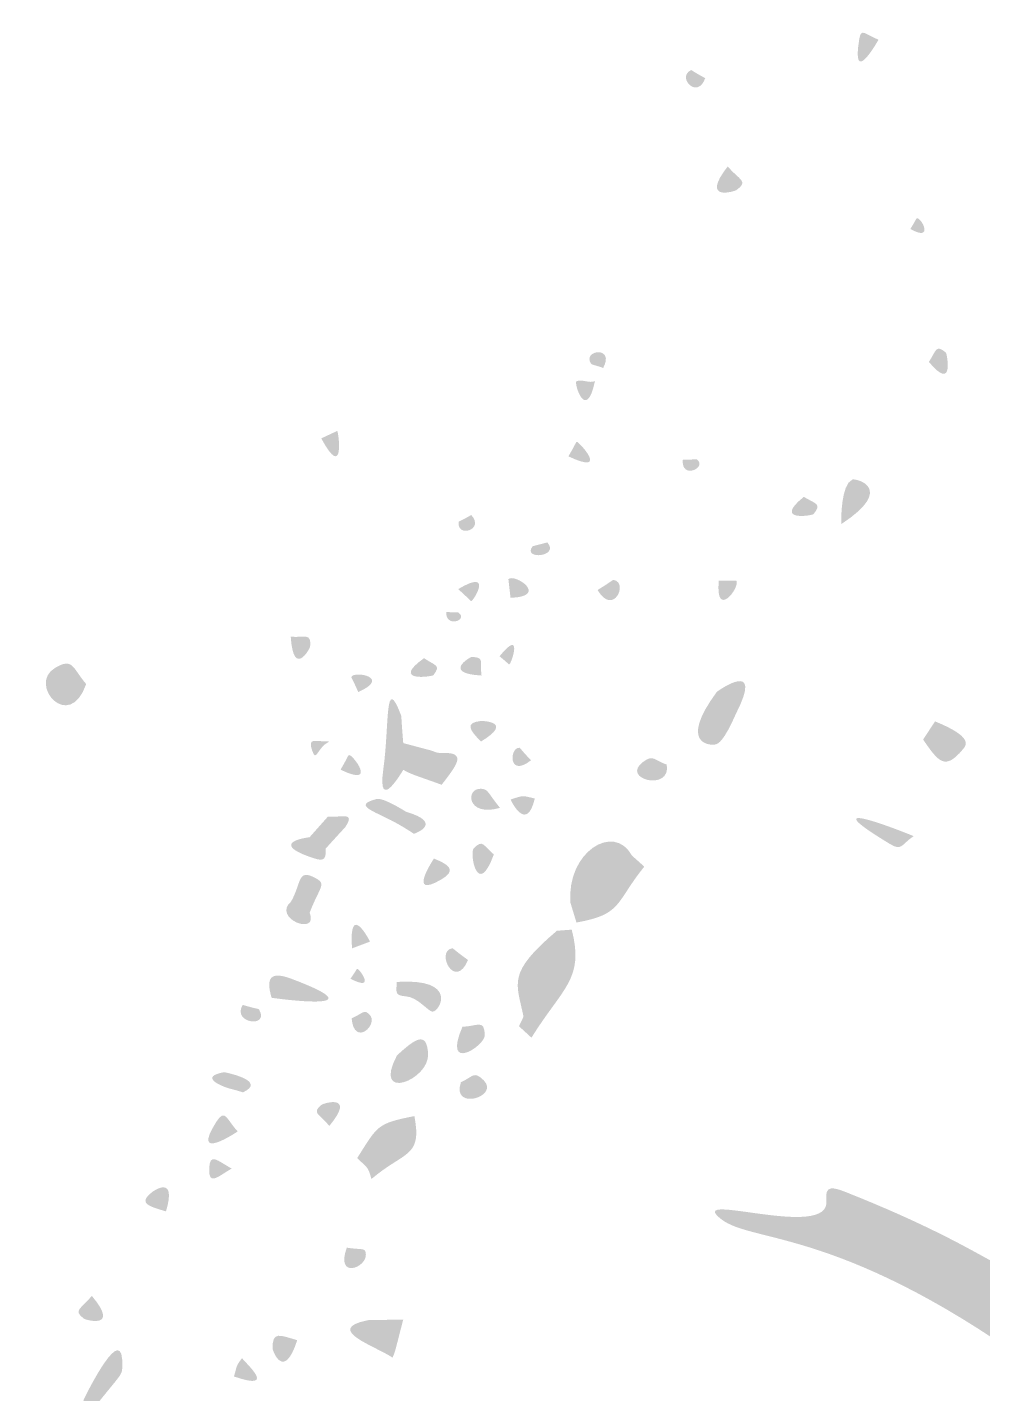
# Model space of a CAD drawing. Header units: millimetres. Extents: x 554 to 734, y 0 to 123.
# Drawn here: x 591.74 to 607.53, y 93.62 to 116.21 of the extents above; entities that cross this region are included whole.
import ezdxf

# ---------------------------------------------------------------- set-up
doc = ezdxf.new("R2010")
doc.units = ezdxf.units.MM

msp = doc.modelspace()

# ---------------------------------------------------------------- hatches: boundary and pattern name
at = {"true_color": 0x080808, "transparency": 33554687}
h = msp.add_hatch(color=18, dxfattribs=at)
edge = h.paths.add_edge_path(flags=0)
edge.add_spline(control_points=[(605.811, 116.005), (605.798, 115.983), (605.356, 115.195), (605.493, 116.018), (605.525, 116.209), (605.59, 116.089), (605.811, 116.005)], knot_values=[0, 0, 0, 0, 1, 1, 1, 2, 2, 2, 2], degree=3, periodic=1)
h = msp.add_hatch(color=18, dxfattribs=at)
edge = h.paths.add_edge_path(flags=0)
edge.add_spline(control_points=[(602.946, 115.369), (602.82, 115.009), (602.475, 115.38), (602.705, 115.499), (602.724, 115.509), (602.705, 115.499), (602.946, 115.369)], knot_values=[0, 0, 0, 0, 1, 1, 1, 2, 2, 2, 2], degree=3, periodic=1)
h = msp.add_hatch(color=18, dxfattribs=at)
edge = h.paths.add_edge_path(flags=0)
edge.add_spline(control_points=[(603.318, 113.91), (603.503, 113.687), (603.676, 113.67), (603.462, 113.519), (603.434, 113.499), (602.855, 113.316), (603.318, 113.91)], knot_values=[0, 0, 0, 0, 1, 1, 1, 2, 2, 2, 2], degree=3, periodic=1)
h = msp.add_hatch(color=18, dxfattribs=at)
edge = h.paths.add_edge_path(flags=0)
edge.add_spline(control_points=[(606.337, 112.876), (606.446, 113.052), (606.43, 113.049), (606.446, 113.052), (606.523, 113.066), (606.732, 112.655), (606.337, 112.876)], knot_values=[0, 0, 0, 0, 1, 1, 1, 2, 2, 2, 2], degree=3, periodic=1)
h = msp.add_hatch(color=18, dxfattribs=at)
edge = h.paths.add_edge_path(flags=0)
edge.add_spline(control_points=[(601.259, 110.579), (601.074, 110.646), (601.06, 110.619), (601.037, 110.696), (600.982, 110.884), (601.448, 110.926), (601.259, 110.579)], knot_values=[0, 0, 0, 0, 1, 1, 1, 2, 2, 2, 2], degree=3, periodic=1)
h = msp.add_hatch(color=18, dxfattribs=at)
edge = h.paths.add_edge_path(flags=0)
edge.add_spline(control_points=[(606.643, 110.679), (606.769, 110.869), (606.755, 110.973), (606.925, 110.833), (606.938, 110.823), (607.075, 110.162), (606.643, 110.679)], knot_values=[0, 0, 0, 0, 1, 1, 1, 2, 2, 2, 2], degree=3, periodic=1)
h = msp.add_hatch(color=18, dxfattribs=at)
edge = h.paths.add_edge_path(flags=0)
edge.add_spline(control_points=[(601.124, 110.362), (600.975, 109.664), (600.773, 110.337), (600.817, 110.358), (600.91, 110.401), (601.031, 110.318), (601.124, 110.362)], knot_values=[0, 0, 0, 0, 1, 1, 1, 2, 2, 2, 2], degree=3, periodic=1)
h = msp.add_hatch(color=18, dxfattribs=at)
edge = h.paths.add_edge_path(flags=0)
edge.add_spline(control_points=[(596.6, 109.415), (596.6, 109.415), (596.862, 109.537), (596.862, 109.537), (596.889, 109.523), (596.991, 108.688), (596.6, 109.415)], knot_values=[0, 0, 0, 0, 1, 1, 1, 2, 2, 2, 2], degree=3, periodic=1)
h = msp.add_hatch(color=18, dxfattribs=at)
edge = h.paths.add_edge_path(flags=0)
edge.add_spline(control_points=[(600.685, 109.117), (600.824, 109.357), (600.804, 109.348), (600.824, 109.357), (600.85, 109.369), (601.385, 108.791), (600.685, 109.117)], knot_values=[0, 0, 0, 0, 1, 1, 1, 2, 2, 2, 2], degree=3, periodic=1)
h = msp.add_hatch(color=18, dxfattribs=at)
edge = h.paths.add_edge_path(flags=0)
edge.add_spline(control_points=[(602.576, 109.06), (602.812, 109.065), (602.798, 109.077), (602.812, 109.065), (602.982, 108.929), (602.545, 108.729), (602.576, 109.06)], knot_values=[0, 0, 0, 0, 1, 1, 1, 2, 2, 2, 2], degree=3, periodic=1)
h = msp.add_hatch(color=18, dxfattribs=at)
edge = h.paths.add_edge_path(flags=0)
edge.add_spline(control_points=[(605.194, 107.997), (605.193, 108.058), (605.186, 108.652), (605.378, 108.734), (605.434, 108.758), (606.108, 108.595), (605.194, 107.997)], knot_values=[0, 0, 0, 0, 1, 1, 1, 2, 2, 2, 2], degree=3, periodic=1)
h = msp.add_hatch(color=18, dxfattribs=at)
edge = h.paths.add_edge_path(flags=0)
edge.add_spline(control_points=[(604.576, 108.448), (604.773, 108.331), (604.88, 108.334), (604.736, 108.163), (604.717, 108.139), (604.055, 108.031), (604.576, 108.448)], knot_values=[0, 0, 0, 0, 1, 1, 1, 2, 2, 2, 2], degree=3, periodic=1)
h = msp.add_hatch(color=18, dxfattribs=at)
edge = h.paths.add_edge_path(flags=0)
edge.add_spline(control_points=[(599.079, 108.148), (599.304, 107.906), (598.848, 107.765), (598.869, 108.028), (598.87, 108.047), (598.869, 108.028), (599.079, 108.148)], knot_values=[0, 0, 0, 0, 1, 1, 1, 2, 2, 2, 2], degree=3, periodic=1)
h = msp.add_hatch(color=18, dxfattribs=at)
edge = h.paths.add_edge_path(flags=0)
edge.add_spline(control_points=[(600.337, 107.695), (600.55, 107.453), (599.912, 107.402), (600.094, 107.632), (600.094, 107.632), (600.337, 107.695), (600.337, 107.695)], knot_values=[0, 0, 0, 0, 1, 1, 1, 2, 2, 2, 2], degree=3, periodic=1)
h = msp.add_hatch(color=18, dxfattribs=at)
edge = h.paths.add_edge_path(flags=0)
edge.add_spline(control_points=[(598.863, 106.923), (599.459, 107.278), (599.112, 106.725), (599.081, 106.727), (599.058, 106.729), (599.081, 106.727), (598.863, 106.923)], knot_values=[0, 0, 0, 0, 1, 1, 1, 2, 2, 2, 2], degree=3, periodic=1)
h = msp.add_hatch(color=18, dxfattribs=at)
edge = h.paths.add_edge_path(flags=0)
edge.add_spline(control_points=[(599.728, 106.779), (599.728, 106.779), (599.693, 107.088), (599.693, 107.088), (599.797, 107.189), (600.371, 106.801), (599.728, 106.779)], knot_values=[0, 0, 0, 0, 1, 1, 1, 2, 2, 2, 2], degree=3, periodic=1)
h = msp.add_hatch(color=18, dxfattribs=at)
edge = h.paths.add_edge_path(flags=0)
edge.add_spline(control_points=[(601.167, 106.908), (601.437, 107.074), (601.413, 107.079), (601.437, 107.074), (601.679, 107.028), (601.427, 106.467), (601.167, 106.908)], knot_values=[0, 0, 0, 0, 1, 1, 1, 2, 2, 2, 2], degree=3, periodic=1)
h = msp.add_hatch(color=18, dxfattribs=at)
edge = h.paths.add_edge_path(flags=0)
edge.add_spline(control_points=[(603.171, 107.062), (603.171, 107.062), (603.462, 107.062), (603.462, 107.062), (603.528, 106.954), (603.108, 106.405), (603.171, 107.062)], knot_values=[0, 0, 0, 0, 1, 1, 1, 2, 2, 2, 2], degree=3, periodic=1)
h = msp.add_hatch(color=18, dxfattribs=at)
edge = h.paths.add_edge_path(flags=0)
edge.add_spline(control_points=[(598.666, 106.545), (598.871, 106.533), (598.858, 106.543), (598.871, 106.533), (599.034, 106.407), (598.65, 106.278), (598.666, 106.545)], knot_values=[0, 0, 0, 0, 1, 1, 1, 2, 2, 2, 2], degree=3, periodic=1)
h = msp.add_hatch(color=18, dxfattribs=at)
edge = h.paths.add_edge_path(flags=0)
edge.add_spline(control_points=[(596.095, 106.137), (596.328, 106.115), (596.437, 106.211), (596.416, 105.972), (596.413, 105.943), (596.141, 105.442), (596.095, 106.137)], knot_values=[0, 0, 0, 0, 1, 1, 1, 2, 2, 2, 2], degree=3, periodic=1)
h = msp.add_hatch(color=18, dxfattribs=at)
edge = h.paths.add_edge_path(flags=0)
edge.add_spline(control_points=[(599.546, 105.813), (599.944, 106.302), (599.741, 105.681), (599.708, 105.681), (599.691, 105.68), (599.708, 105.681), (599.546, 105.813)], knot_values=[0, 0, 0, 0, 1, 1, 1, 2, 2, 2, 2], degree=3, periodic=1)
h = msp.add_hatch(color=18, dxfattribs=at)
edge = h.paths.add_edge_path(flags=0)
edge.add_spline(control_points=[(592.714, 105.354), (592.434, 104.543), (591.741, 105.353), (592.2, 105.621), (592.501, 105.797), (592.483, 105.622), (592.714, 105.354)], knot_values=[0, 0, 0, 0, 1, 1, 1, 2, 2, 2, 2], degree=3, periodic=1)
h = msp.add_hatch(color=18, dxfattribs=at)
edge = h.paths.add_edge_path(flags=0)
edge.add_spline(control_points=[(598.299, 105.782), (598.479, 105.656), (598.586, 105.672), (598.454, 105.502), (598.434, 105.475), (597.733, 105.379), (598.299, 105.782)], knot_values=[0, 0, 0, 0, 1, 1, 1, 2, 2, 2, 2], degree=3, periodic=1)
h = msp.add_hatch(color=18, dxfattribs=at)
edge = h.paths.add_edge_path(flags=0)
edge.add_spline(control_points=[(599.249, 105.495), (598.596, 105.528), (599.057, 105.8), (599.085, 105.801), (599.31, 105.802), (599.215, 105.714), (599.249, 105.495)], knot_values=[0, 0, 0, 0, 1, 1, 1, 2, 2, 2, 2], degree=3, periodic=1)
h = msp.add_hatch(color=18, dxfattribs=at)
edge = h.paths.add_edge_path(flags=0)
edge.add_spline(control_points=[(603.136, 105.222), (603.164, 105.248), (603.924, 105.785), (603.458, 104.871), (603.458, 104.871), (603.136, 105.222), (603.136, 105.222)], knot_values=[0, 0, 0, 0, 1, 1, 1, 2, 2, 2, 2], degree=3, periodic=1)
h = msp.add_hatch(color=18, dxfattribs=at)
edge = h.paths.add_edge_path(flags=0)
edge.add_spline(control_points=[(597.211, 105.222), (597.101, 105.475), (597.092, 105.455), (597.101, 105.475), (597.148, 105.574), (597.765, 105.465), (597.211, 105.222)], knot_values=[0, 0, 0, 0, 1, 1, 1, 2, 2, 2, 2], degree=3, periodic=1)
h = msp.add_hatch(color=18, dxfattribs=at)
edge = h.paths.add_edge_path(flags=0)
edge.add_spline(control_points=[(597.955, 104.378), (597.955, 104.378), (597.967, 104.243), (597.967, 104.243), (597.967, 104.243), (597.955, 103.936), (597.955, 103.936), (597.942, 103.913), (597.519, 103.191), (597.626, 103.95), (597.729, 104.682), (597.644, 105.544), (597.915, 104.848), (597.929, 104.813), (597.918, 104.814), (597.955, 104.378)], knot_values=[0, 0, 0, 0, 1, 1, 1, 2, 2, 2, 3, 3, 3, 4, 4, 4, 5, 5, 5, 5], degree=3, periodic=1)
h = msp.add_hatch(color=18, dxfattribs=at)
edge = h.paths.add_edge_path(flags=0)
edge.add_spline(control_points=[(603.136, 105.222), (603.136, 105.222), (603.458, 104.871), (603.458, 104.871), (603.249, 104.396), (603.164, 104.371), (603.117, 104.356), (603.05, 104.336), (602.486, 104.339), (603.136, 105.222)], knot_values=[0, 0, 0, 0, 1, 1, 1, 2, 2, 2, 3, 3, 3, 3], degree=3, periodic=1)
h = msp.add_hatch(color=18, dxfattribs=at)
edge = h.paths.add_edge_path(flags=0)
edge.add_spline(control_points=[(599.24, 104.404), (599.043, 104.599), (598.976, 104.715), (599.235, 104.743), (599.262, 104.745), (599.794, 104.737), (599.24, 104.404)], knot_values=[0, 0, 0, 0, 1, 1, 1, 2, 2, 2, 2], degree=3, periodic=1)
h = msp.add_hatch(color=18, dxfattribs=at)
edge = h.paths.add_edge_path(flags=0)
edge.add_spline(control_points=[(606.745, 104.737), (607.367, 104.482), (607.271, 104.353), (607.204, 104.273), (606.908, 103.92), (606.803, 104.067), (606.548, 104.436), (606.548, 104.436), (606.745, 104.737), (606.745, 104.737)], knot_values=[0, 0, 0, 0, 1, 1, 1, 2, 2, 2, 3, 3, 3, 3], degree=3, periodic=1)
h = msp.add_hatch(color=18, dxfattribs=at)
edge = h.paths.add_edge_path(flags=0)
edge.add_spline(control_points=[(596.731, 104.404), (596.522, 104.296), (596.521, 104.045), (596.448, 104.258), (596.37, 104.484), (596.51, 104.399), (596.731, 104.404)], knot_values=[0, 0, 0, 0, 1, 1, 1, 2, 2, 2, 2], degree=3, periodic=1)
h = msp.add_hatch(color=18, dxfattribs=at)
edge = h.paths.add_edge_path(flags=0)
edge.add_spline(control_points=[(597.955, 104.378), (597.955, 104.378), (598.352, 104.272), (598.352, 104.272), (598.318, 104.104), (598.291, 104.124), (598.142, 104.162), (598.142, 104.162), (597.967, 104.243), (597.967, 104.243), (597.967, 104.243), (597.955, 104.378), (597.955, 104.378)], knot_values=[0, 0, 0, 0, 1, 1, 1, 2, 2, 2, 3, 3, 3, 4, 4, 4, 4], degree=3, periodic=1)
h = msp.add_hatch(color=18, dxfattribs=at)
edge = h.paths.add_edge_path(flags=0)
edge.add_spline(control_points=[(596.919, 103.938), (597.058, 104.179), (597.038, 104.171), (597.058, 104.179), (597.111, 104.202), (597.546, 103.634), (596.919, 103.938)], knot_values=[0, 0, 0, 0, 1, 1, 1, 2, 2, 2, 2], degree=3, periodic=1)
h = msp.add_hatch(color=18, dxfattribs=at)
edge = h.paths.add_edge_path(flags=0)
edge.add_spline(control_points=[(597.967, 104.243), (597.967, 104.243), (598.142, 104.162), (598.142, 104.162), (598.291, 104.124), (598.318, 104.104), (598.352, 104.272), (598.501, 104.24), (598.464, 104.211), (598.616, 104.215), (599.016, 104.225), (598.831, 104.005), (598.59, 103.689), (598.101, 103.866), (598.117, 103.848), (597.955, 103.936), (597.955, 103.936), (597.967, 104.243), (597.967, 104.243)], knot_values=[0, 0, 0, 0, 1, 1, 1, 2, 2, 2, 3, 3, 3, 4, 4, 4, 5, 5, 5, 6, 6, 6, 6], degree=3, periodic=1)
h = msp.add_hatch(color=18, dxfattribs=at)
edge = h.paths.add_edge_path(flags=0)
edge.add_spline(control_points=[(600.066, 104.094), (599.695, 103.796), (599.705, 104.298), (599.87, 104.3), (599.893, 104.3), (599.87, 104.3), (600.066, 104.094)], knot_values=[0, 0, 0, 0, 1, 1, 1, 2, 2, 2, 2], degree=3, periodic=1)
h = msp.add_hatch(color=18, dxfattribs=at)
edge = h.paths.add_edge_path(flags=0)
edge.add_spline(control_points=[(602.31, 104.023), (602.391, 103.568), (601.534, 103.783), (601.921, 104.068), (602.095, 104.196), (602.094, 104.093), (602.31, 104.023)], knot_values=[0, 0, 0, 0, 1, 1, 1, 2, 2, 2, 2], degree=3, periodic=1)
h = msp.add_hatch(color=18, dxfattribs=at)
edge = h.paths.add_edge_path(flags=0)
edge.add_spline(control_points=[(598.002, 103.243), (598.002, 103.243), (597.897, 103.024), (597.897, 103.024), (597.513, 103.249), (597.079, 103.342), (597.52, 103.455), (597.62, 103.48), (597.966, 103.265), (598.002, 103.243)], knot_values=[0, 0, 0, 0, 1, 1, 1, 2, 2, 2, 3, 3, 3, 3], degree=3, periodic=1)
h = msp.add_hatch(color=18, dxfattribs=at)
edge = h.paths.add_edge_path(flags=0)
edge.add_spline(control_points=[(599.553, 103.307), (598.999, 103.148), (598.981, 103.637), (599.24, 103.623), (599.36, 103.616), (599.338, 103.577), (599.553, 103.307)], knot_values=[0, 0, 0, 0, 1, 1, 1, 2, 2, 2, 2], degree=3, periodic=1)
h = msp.add_hatch(color=18, dxfattribs=at)
edge = h.paths.add_edge_path(flags=0)
edge.add_spline(control_points=[(599.729, 103.444), (599.94, 103.516), (599.922, 103.513), (600.129, 103.461), (599.995, 102.89), (599.743, 103.415), (599.729, 103.444)], knot_values=[0, 0, 0, 0, 1, 1, 1, 2, 2, 2, 2], degree=3, periodic=1)
h = msp.add_hatch(color=18, dxfattribs=at)
edge = h.paths.add_edge_path(flags=0)
edge.add_spline(control_points=[(606.391, 102.84), (606.184, 102.7), (606.199, 102.589), (606, 102.71), (604.557, 103.583), (606.362, 102.855), (606.391, 102.84)], knot_values=[0, 0, 0, 0, 1, 1, 1, 2, 2, 2, 2], degree=3, periodic=1)
h = msp.add_hatch(color=18, dxfattribs=at)
edge = h.paths.add_edge_path(flags=0)
edge.add_spline(control_points=[(596.709, 103.162), (596.964, 103.149), (597.148, 103.237), (597.011, 103.01), (596.99, 102.975), (596.986, 102.982), (596.673, 102.634), (596.585, 102.658), (596.598, 102.668), (596.406, 102.821), (596.406, 102.821), (596.709, 103.162), (596.709, 103.162)], knot_values=[0, 0, 0, 0, 1, 1, 1, 2, 2, 2, 3, 3, 3, 4, 4, 4, 4], degree=3, periodic=1)
h = msp.add_hatch(color=18, dxfattribs=at)
edge = h.paths.add_edge_path(flags=0)
edge.add_spline(control_points=[(598.002, 103.243), (598.617, 103.061), (598.17, 102.891), (598.14, 102.882), (598.118, 102.876), (598.14, 102.882), (597.897, 103.024), (597.897, 103.024), (598.002, 103.243), (598.002, 103.243)], knot_values=[0, 0, 0, 0, 1, 1, 1, 2, 2, 2, 3, 3, 3, 3], degree=3, periodic=1)
h = msp.add_hatch(color=18, dxfattribs=at)
edge = h.paths.add_edge_path(flags=0)
edge.add_spline(control_points=[(601.733, 102.521), (601.203, 102.198), (601.356, 102.019), (600.809, 101.749), (600.809, 101.749), (600.719, 101.737), (600.719, 101.737), (600.65, 102.575), (601.438, 103.066), (601.733, 102.521)], knot_values=[0, 0, 0, 0, 1, 1, 1, 2, 2, 2, 3, 3, 3, 3], degree=3, periodic=1)
h = msp.add_hatch(color=18, dxfattribs=at)
edge = h.paths.add_edge_path(flags=0)
edge.add_spline(control_points=[(596.406, 102.821), (596.598, 102.668), (596.585, 102.658), (596.673, 102.634), (596.685, 102.421), (596.622, 102.422), (596.417, 102.494), (595.726, 102.738), (596.379, 102.82), (596.406, 102.821)], knot_values=[0, 0, 0, 0, 1, 1, 1, 2, 2, 2, 3, 3, 3, 3], degree=3, periodic=1)
h = msp.add_hatch(color=18, dxfattribs=at)
edge = h.paths.add_edge_path(flags=0)
edge.add_spline(control_points=[(599.452, 102.538), (599.183, 101.792), (599.046, 102.562), (599.119, 102.637), (599.277, 102.799), (599.275, 102.68), (599.452, 102.538)], knot_values=[0, 0, 0, 0, 1, 1, 1, 2, 2, 2, 2], degree=3, periodic=1)
h = msp.add_hatch(color=18, dxfattribs=at)
edge = h.paths.add_edge_path(flags=0)
edge.add_spline(control_points=[(596.102, 101.76), (596.28, 102.08), (596.203, 102.312), (596.513, 102.142), (596.689, 102.045), (596.573, 102), (596.408, 101.576), (596.408, 101.576), (596.102, 101.76), (596.102, 101.76)], knot_values=[0, 0, 0, 0, 1, 1, 1, 2, 2, 2, 3, 3, 3, 3], degree=3, periodic=1)
h = msp.add_hatch(color=18, dxfattribs=at)
edge = h.paths.add_edge_path(flags=0)
edge.add_spline(control_points=[(598.462, 102.469), (598.725, 102.365), (598.837, 102.271), (598.581, 102.122), (598.014, 101.794), (598.446, 102.445), (598.462, 102.469)], knot_values=[0, 0, 0, 0, 1, 1, 1, 2, 2, 2, 2], degree=3, periodic=1)
h = msp.add_hatch(color=18, dxfattribs=at)
edge = h.paths.add_edge_path(flags=0)
edge.add_spline(control_points=[(601.939, 102.336), (601.459, 101.743), (601.581, 101.546), (600.818, 101.412), (600.818, 101.412), (600.719, 101.737), (600.719, 101.737), (600.719, 101.737), (600.809, 101.749), (600.809, 101.749), (601.356, 102.019), (601.203, 102.198), (601.733, 102.521), (601.733, 102.521), (601.939, 102.336), (601.939, 102.336)], knot_values=[0, 0, 0, 0, 1, 1, 1, 2, 2, 2, 3, 3, 3, 4, 4, 4, 5, 5, 5, 5], degree=3, periodic=1)
h = msp.add_hatch(color=18, dxfattribs=at)
edge = h.paths.add_edge_path(flags=0)
edge.add_spline(control_points=[(596.102, 101.76), (596.102, 101.76), (596.408, 101.576), (596.408, 101.576), (596.566, 101.177), (595.776, 101.48), (596.102, 101.76)], knot_values=[0, 0, 0, 0, 1, 1, 1, 2, 2, 2, 2], degree=3, periodic=1)
h = msp.add_hatch(color=18, dxfattribs=at)
edge = h.paths.add_edge_path(flags=0)
edge.add_spline(control_points=[(597.108, 100.985), (597.05, 101.785), (597.405, 101.107), (597.404, 101.096), (597.404, 101.096), (597.108, 100.985), (597.108, 100.985)], knot_values=[0, 0, 0, 0, 1, 1, 1, 2, 2, 2, 2], degree=3, periodic=1)
h = msp.add_hatch(color=18, dxfattribs=at)
edge = h.paths.add_edge_path(flags=0)
edge.add_spline(control_points=[(600.74, 101.294), (600.953, 100.471), (600.586, 100.336), (600.074, 99.508), (600.074, 99.508), (599.868, 99.698), (599.868, 99.698), (599.868, 99.698), (599.943, 99.855), (599.943, 99.855), (599.829, 100.42), (599.661, 100.57), (600.495, 101.276), (600.495, 101.276), (600.74, 101.294), (600.74, 101.294)], knot_values=[0, 0, 0, 0, 1, 1, 1, 2, 2, 2, 3, 3, 3, 4, 4, 4, 5, 5, 5, 5], degree=3, periodic=1)
h = msp.add_hatch(color=18, dxfattribs=at)
edge = h.paths.add_edge_path(flags=0)
edge.add_spline(control_points=[(599.026, 100.792), (598.806, 100.277), (598.489, 100.937), (598.759, 100.984), (598.785, 100.989), (598.759, 100.984), (599.026, 100.792)], knot_values=[0, 0, 0, 0, 1, 1, 1, 2, 2, 2, 2], degree=3, periodic=1)
h = msp.add_hatch(color=18, dxfattribs=at)
edge = h.paths.add_edge_path(flags=0)
edge.add_spline(control_points=[(595.779, 100.168), (595.679, 100.503), (595.764, 100.61), (596.104, 100.483), (597.644, 99.905), (595.815, 100.162), (595.779, 100.168)], knot_values=[0, 0, 0, 0, 1, 1, 1, 2, 2, 2, 2], degree=3, periodic=1)
h = msp.add_hatch(color=18, dxfattribs=at)
edge = h.paths.add_edge_path(flags=0)
edge.add_spline(control_points=[(597.082, 100.483), (597.197, 100.647), (597.181, 100.644), (597.197, 100.647), (597.224, 100.652), (597.519, 100.257), (597.082, 100.483)], knot_values=[0, 0, 0, 0, 1, 1, 1, 2, 2, 2, 2], degree=3, periodic=1)
h = msp.add_hatch(color=18, dxfattribs=at)
edge = h.paths.add_edge_path(flags=0)
edge.add_spline(control_points=[(597.848, 100.43), (598.878, 100.497), (598.558, 99.937), (598.439, 99.939), (598.368, 99.94), (598.195, 100.178), (598.002, 100.191), (597.811, 100.205), (597.84, 100.253), (597.848, 100.43)], knot_values=[0, 0, 0, 0, 1, 1, 1, 2, 2, 2, 3, 3, 3, 3], degree=3, periodic=1)
h = msp.add_hatch(color=18, dxfattribs=at)
edge = h.paths.add_edge_path(flags=0)
edge.add_spline(control_points=[(595.3, 100.05), (595.573, 99.971), (595.562, 99.991), (595.573, 99.971), (595.751, 99.668), (595.119, 99.739), (595.3, 100.05)], knot_values=[0, 0, 0, 0, 1, 1, 1, 2, 2, 2, 2], degree=3, periodic=1)
h = msp.add_hatch(color=18, dxfattribs=at)
edge = h.paths.add_edge_path(flags=0)
edge.add_spline(control_points=[(597.102, 99.827), (597.302, 99.921), (597.303, 99.977), (597.392, 99.896), (597.569, 99.737), (597.142, 99.341), (597.102, 99.827)], knot_values=[0, 0, 0, 0, 1, 1, 1, 2, 2, 2, 2], degree=3, periodic=1)
h = msp.add_hatch(color=18, dxfattribs=at)
edge = h.paths.add_edge_path(flags=0)
edge.add_spline(control_points=[(597.851, 99.215), (598.145, 99.485), (598.345, 99.634), (598.366, 99.238), (598.389, 98.811), (597.435, 98.43), (597.851, 99.215)], knot_values=[0, 0, 0, 0, 1, 1, 1, 2, 2, 2, 2], degree=3, periodic=1)
h = msp.add_hatch(color=18, dxfattribs=at)
edge = h.paths.add_edge_path(flags=0)
edge.add_spline(control_points=[(598.933, 99.688), (599.183, 99.699), (599.297, 99.818), (599.303, 99.551), (599.307, 99.372), (598.598, 98.911), (598.933, 99.688)], knot_values=[0, 0, 0, 0, 1, 1, 1, 2, 2, 2, 2], degree=3, periodic=1)
h = msp.add_hatch(color=18, dxfattribs=at)
edge = h.paths.add_edge_path(flags=0)
edge.add_spline(control_points=[(594.996, 98.938), (594.996, 98.938), (595.065, 98.673), (595.065, 98.673), (594.914, 98.721), (594.587, 98.866), (594.996, 98.938)], knot_values=[0, 0, 0, 0, 1, 1, 1, 2, 2, 2, 2], degree=3, periodic=1)
h = msp.add_hatch(color=18, dxfattribs=at)
edge = h.paths.add_edge_path(flags=0)
edge.add_spline(control_points=[(594.996, 98.938), (595.032, 98.931), (595.701, 98.797), (595.315, 98.609), (595.296, 98.6), (595.315, 98.609), (595.065, 98.673), (595.065, 98.673), (594.996, 98.938), (594.996, 98.938)], knot_values=[0, 0, 0, 0, 1, 1, 1, 2, 2, 2, 3, 3, 3, 3], degree=3, periodic=1)
h = msp.add_hatch(color=18, dxfattribs=at)
edge = h.paths.add_edge_path(flags=0)
edge.add_spline(control_points=[(598.908, 98.773), (599.11, 98.861), (599.117, 98.966), (599.282, 98.807), (599.562, 98.534), (598.742, 98.289), (598.908, 98.773)], knot_values=[0, 0, 0, 0, 1, 1, 1, 2, 2, 2, 2], degree=3, periodic=1)
h = msp.add_hatch(color=18, dxfattribs=at)
edge = h.paths.add_edge_path(flags=0)
edge.add_spline(control_points=[(596.733, 98.049), (596.575, 98.248), (596.429, 98.262), (596.607, 98.401), (596.631, 98.42), (597.184, 98.598), (596.733, 98.049)], knot_values=[0, 0, 0, 0, 1, 1, 1, 2, 2, 2, 2], degree=3, periodic=1)
h = msp.add_hatch(color=18, dxfattribs=at)
edge = h.paths.add_edge_path(flags=0)
edge.add_spline(control_points=[(595.218, 97.959), (595.193, 97.941), (594.432, 97.433), (594.866, 98.119), (595.014, 98.352), (595.037, 98.148), (595.218, 97.959)], knot_values=[0, 0, 0, 0, 1, 1, 1, 2, 2, 2, 2], degree=3, periodic=1)
h = msp.add_hatch(color=18, dxfattribs=at)
edge = h.paths.add_edge_path(flags=0)
edge.add_spline(control_points=[(598.139, 98.212), (598.272, 97.521), (597.974, 97.638), (597.429, 97.172), (597.372, 97.392), (597.351, 97.359), (597.194, 97.519), (597.531, 98.047), (597.511, 98.091), (598.139, 98.212)], knot_values=[0, 0, 0, 0, 1, 1, 1, 2, 2, 2, 3, 3, 3, 3], degree=3, periodic=1)
h = msp.add_hatch(color=18, dxfattribs=at)
edge = h.paths.add_edge_path(flags=0)
edge.add_spline(control_points=[(595.118, 97.345), (594.882, 97.207), (594.739, 97.055), (594.747, 97.342), (594.755, 97.618), (594.883, 97.475), (595.118, 97.345)], knot_values=[0, 0, 0, 0, 1, 1, 1, 2, 2, 2, 2], degree=3, periodic=1)
h = msp.add_hatch(color=18, dxfattribs=at)
edge = h.paths.add_edge_path(flags=0)
edge.add_spline(control_points=[(594.033, 96.637), (593.744, 96.724), (593.565, 96.77), (593.808, 96.959), (593.833, 96.978), (594.216, 97.248), (594.033, 96.637)], knot_values=[0, 0, 0, 0, 1, 1, 1, 2, 2, 2, 2], degree=3, periodic=1)
at = {"true_color": 0x010101, "transparency": 33554685}
h = msp.add_hatch(color=18, dxfattribs=at)
edge = h.paths.add_edge_path(flags=0)
edge.add_spline(control_points=[(615.885, 92.502), (615.024, 91.86), (616.041, 91.831), (616.192, 91.382), (616.248, 91.216), (616.119, 90.971), (616.987, 90.865), (617.027, 90.863), (617.016, 90.849), (617.055, 90.847), (617.168, 90.84), (617.034, 90.88), (616.975, 90.975), (616.784, 91.269), (616.555, 91.058), (616.465, 91.396), (616.368, 91.763), (616.305, 91.724), (615.984, 91.936), (615.653, 92.154), (615.979, 92.35), (615.994, 92.37), (616.664, 91.716), (618.999, 89.743), (617.635, 87.261), (617.185, 86.444), (616.92, 87.722), (616.709, 87.522), (616.641, 87.458), (617.304, 85.805), (616.594, 86.938), (615.95, 87.966), (616.446, 86.673), (616.457, 86.65), (617.617, 84.086), (618.138, 84.322), (618.351, 84.419), (619.161, 84.787), (619.012, 84.97), (619.08, 85.001), (619.326, 85.113), (619.181, 84.606), (619.334, 84.36), (619.638, 83.87), (619.378, 83.84), (619.32, 83.274), (619.262, 82.709), (619.533, 82.74), (619.506, 82.169), (619.503, 82.11), (619.625, 81.736), (619.508, 81.694), (619.426, 81.665), (618.657, 82.567), (618.94, 81.919), (618.98, 81.829), (619.308, 81.347), (619.407, 81.138), (620.181, 79.494), (620.115, 79.42), (620.012, 79.305), (619.74, 79.001), (618.598, 78.932), (618.855, 78.712), (618.866, 78.703), (620.083, 78.809), (619.407, 78.401), (618.557, 77.888), (618.436, 77.913), (618.512, 77.771), (618.677, 77.463), (619.678, 78.838), (619.957, 77.431), (620.102, 76.702), (619.858, 75.811), (620.106, 75.999), (620.466, 76.273), (620.111, 78.504), (620.224, 78.772), (620.29, 78.929), (620.497, 79.298), (622.203, 77.986), (623.834, 76.731), (624.993, 74.849), (624.493, 73.457), (623.982, 72.037), (622.617, 71.024), (622.48, 71.159), (622.12, 71.516), (623.125, 72.974), (622.814, 73.092), (622.592, 73.176), (622.015, 70.852), (621.673, 71.604), (621.003, 73.077), (620.783, 73.081), (620.762, 72.952), (620.725, 72.734), (621.544, 71.605), (620.944, 71.272), (620.501, 71.026), (621.559, 70.865), (621.185, 70.424), (621.053, 70.27), (620.048, 69.587), (619.769, 69.973), (619.731, 70.026), (619.44, 70.504), (619.412, 70.55), (619.457, 70.675), (619.914, 71.873), (619.012, 71.38), (619.012, 71.38), (618.909, 71.307), (618.909, 71.307), (618.414, 71.583), (618.229, 71.365), (618.111, 71.763), (617.962, 72.267), (617.87, 72.209), (617.588, 72.528), (617.054, 73.132), (618.806, 71.929), (618.608, 72.523), (618.533, 72.747), (617.816, 74.046), (618.783, 73.402), (619.76, 72.753), (618.517, 74.555), (617.742, 74.521), (617.189, 74.496), (617.1, 74.078), (616.641, 73.957), (616.113, 73.819), (616.137, 73.771), (615.789, 73.545), (615.391, 73.286), (615.944, 73.974), (615.775, 74.286), (615.63, 74.553), (615.485, 74.552), (615.61, 74.809), (615.821, 75.241), (615.244, 75.66), (615.179, 75.707), (614.596, 76.131), (615.314, 75.942), (615.374, 75.937), (616.167, 75.872), (616.274, 76.352), (615.687, 76.805), (614.996, 77.339), (612.807, 78.544), (610.714, 78.475), (610.653, 78.473), (609.986, 78.451), (609.963, 78.532), (609.893, 78.785), (610.377, 78.533), (610.934, 78.902), (610.949, 78.93), (610.949, 78.927), (611.048, 79.051), (614.101, 78.827), (615.996, 77.696), (616.092, 77.952), (616.236, 78.335), (614.364, 81.255), (614.947, 81.264), (615.503, 81.273), (619.926, 78.953), (618.804, 81.559), (618.596, 82.042), (618.228, 82.087), (618.09, 82.046), (617.971, 82.01), (617.856, 81.964), (617.739, 81.926), (617.4, 81.814), (617.382, 82.024), (616.897, 81.903), (616.326, 81.762), (617.212, 82.222), (617.001, 82.77), (616.966, 82.859), (616.756, 83.199), (616.908, 83.244), (617.42, 83.395), (617.605, 83.501), (617.299, 83.934), (616.522, 85.035), (615.674, 83.913), (615.591, 83.803), (615.538, 83.733), (615.18, 83.167), (615.074, 83.458), (614.755, 84.337), (614.893, 84.993), (613.764, 84.538), (612.821, 84.158), (613.114, 85.615), (612.594, 85.275), (612.441, 85.174), (612.338, 84.934), (611.9, 84.965), (610.525, 85.062), (610.546, 84.605), (610.047, 84.74), (609.599, 84.862), (611.177, 85.518), (609.844, 86.453), (609.122, 86.958), (610.128, 86.671), (610.445, 86.856), (611.408, 87.419), (610.071, 89.274), (610.072, 89.277), (610.109, 89.477), (611.024, 88.785), (611.649, 89.021), (612.015, 89.16), (611.684, 89.286), (610.943, 90.792), (610.921, 90.837), (610.534, 91.623), (610.507, 91.237), (610.497, 91.107), (611.183, 89.735), (610.811, 89.978), (610.402, 90.245), (609.976, 92.889), (608.626, 93.891), (605.251, 96.397), (603.734, 96.094), (603.207, 96.511), (602.591, 96.998), (605.02, 96.143), (604.949, 96.816), (604.921, 97.073), (605.046, 97.045), (605.283, 96.951), (607.952, 95.892), (608.002, 95.358), (608.362, 95.785), (608.449, 95.888), (608.529, 95.914), (611.397, 94.881), (611.439, 94.866), (612.388, 94.525), (611.819, 94.508), (611.752, 94.506), (610.856, 94.787), (611.002, 94.547), (611.177, 94.26), (612.432, 94.192), (612.879, 93.242), (612.904, 93.189), (613.234, 92.154), (613.498, 92.423), (613.699, 92.626), (613.186, 93.239), (613.682, 93.32), (614.682, 93.485), (614.644, 93.628), (615.05, 94.261), (615.256, 94.583), (615.28, 93.89), (615.281, 93.853), (615.302, 93.243), (615.769, 92.672), (615.885, 92.502)], knot_values=[0, 0, 0, 0, 1, 1, 1, 2, 2, 2, 3, 3, 3, 4, 4, 4, 5, 5, 5, 6, 6, 6, 7, 7, 7, 8, 8, 8, 9, 9, 9, 10, 10, 10, 11, 11, 11, 12, 12, 12, 13, 13, 13, 14, 14, 14, 15, 15, 15, 16, 16, 16, 17, 17, 17, 18, 18, 18, 19, 19, 19, 20, 20, 20, 21, 21, 21, 22, 22, 22, 23, 23, 23, 24, 24, 24, 25, 25, 25, 26, 26, 26, 27, 27, 27, 28, 28, 28, 29, 29, 29, 30, 30, 30, 31, 31, 31, 32, 32, 32, 33, 33, 33, 34, 34, 34, 35, 35, 35, 36, 36, 36, 37, 37, 37, 38, 38, 38, 39, 39, 39, 40, 40, 40, 41, 41, 41, 42, 42, 42, 43, 43, 43, 44, 44, 44, 45, 45, 45, 46, 46, 46, 47, 47, 47, 48, 48, 48, 49, 49, 49, 50, 50, 50, 51, 51, 51, 52, 52, 52, 53, 53, 53, 54, 54, 54, 55, 55, 55, 56, 56, 56, 57, 57, 57, 58, 58, 58, 59, 59, 59, 60, 60, 60, 61, 61, 61, 62, 62, 62, 63, 63, 63, 64, 64, 64, 65, 65, 65, 66, 66, 66, 67, 67, 67, 68, 68, 68, 69, 69, 69, 70, 70, 70, 71, 71, 71, 72, 72, 72, 73, 73, 73, 74, 74, 74, 75, 75, 75, 76, 76, 76, 77, 77, 77, 78, 78, 78, 79, 79, 79, 80, 80, 80, 81, 81, 81, 82, 82, 82, 83, 83, 83, 84, 84, 84, 85, 85, 85, 86, 86, 86, 87, 87, 87, 88, 88, 88, 89, 89, 89, 90, 90, 90, 90], degree=3, periodic=1)
edge = h.paths.add_edge_path(flags=0)
edge.add_spline(control_points=[(613.424, 92.16), (613.452, 91.937), (613.47, 91.826), (613.251, 91.887), (613.189, 91.904), (612.93, 92.732), (612.865, 92.158), (612.797, 91.556), (613.925, 91.29), (613.592, 92.159), (613.55, 92.27), (613.518, 92.209), (613.424, 92.16)], knot_values=[0, 0, 0, 0, 1, 1, 1, 2, 2, 2, 3, 3, 3, 4, 4, 4, 4], degree=3, periodic=1)
at = {"true_color": 0x080808, "transparency": 33554687}
h = msp.add_hatch(color=18, dxfattribs=at)
edge = h.paths.add_edge_path(flags=0)
edge.add_spline(control_points=[(597.021, 96.037), (597.295, 95.996), (597.326, 96.044), (597.337, 95.931), (597.357, 95.707), (596.832, 95.505), (597.021, 96.037)], knot_values=[0, 0, 0, 0, 1, 1, 1, 2, 2, 2, 2], degree=3, periodic=1)
h = msp.add_hatch(color=18, dxfattribs=at)
edge = h.paths.add_edge_path(flags=0)
edge.add_spline(control_points=[(592.807, 95.241), (593.281, 94.676), (592.701, 94.844), (592.676, 94.864), (592.486, 95.011), (592.635, 95.022), (592.807, 95.241)], knot_values=[0, 0, 0, 0, 1, 1, 1, 2, 2, 2, 2], degree=3, periodic=1)
h = msp.add_hatch(color=18, dxfattribs=at)
edge = h.paths.add_edge_path(flags=0)
edge.add_spline(control_points=[(592.668, 93.517), (592.697, 93.577), (593.35, 94.92), (593.31, 94.049), (593.304, 93.917), (593.269, 93.931), (592.757, 93.279), (592.757, 93.279), (592.668, 93.517), (592.668, 93.517)], knot_values=[0, 0, 0, 0, 1, 1, 1, 2, 2, 2, 3, 3, 3, 3], degree=3, periodic=1)
h = msp.add_hatch(color=18, dxfattribs=at)
edge = h.paths.add_edge_path(flags=0)
edge.add_spline(control_points=[(596.202, 94.508), (595.983, 93.824), (595.797, 94.333), (595.796, 94.367), (595.787, 94.664), (595.913, 94.592), (596.202, 94.508)], knot_values=[0, 0, 0, 0, 1, 1, 1, 2, 2, 2, 2], degree=3, periodic=1)
h = msp.add_hatch(color=18, dxfattribs=at)
edge = h.paths.add_edge_path(flags=0)
edge.add_spline(control_points=[(597.955, 94.85), (597.816, 94.32), (597.828, 94.327), (597.777, 94.22), (597.509, 94.405), (596.636, 94.686), (597.358, 94.836), (597.404, 94.845), (597.402, 94.837), (597.955, 94.85)], knot_values=[0, 0, 0, 0, 1, 1, 1, 2, 2, 2, 3, 3, 3, 3], degree=3, periodic=1)
h = msp.add_hatch(color=18, dxfattribs=at)
edge = h.paths.add_edge_path(flags=0)
edge.add_spline(control_points=[(595.291, 94.212), (595.309, 94.163), (595.916, 93.647), (595.157, 93.908), (595.209, 94.085), (595.186, 94.078), (595.291, 94.212)], knot_values=[0, 0, 0, 0, 1, 1, 1, 2, 2, 2, 2], degree=3, periodic=1)

doc.saveas('drawing.dxf')
